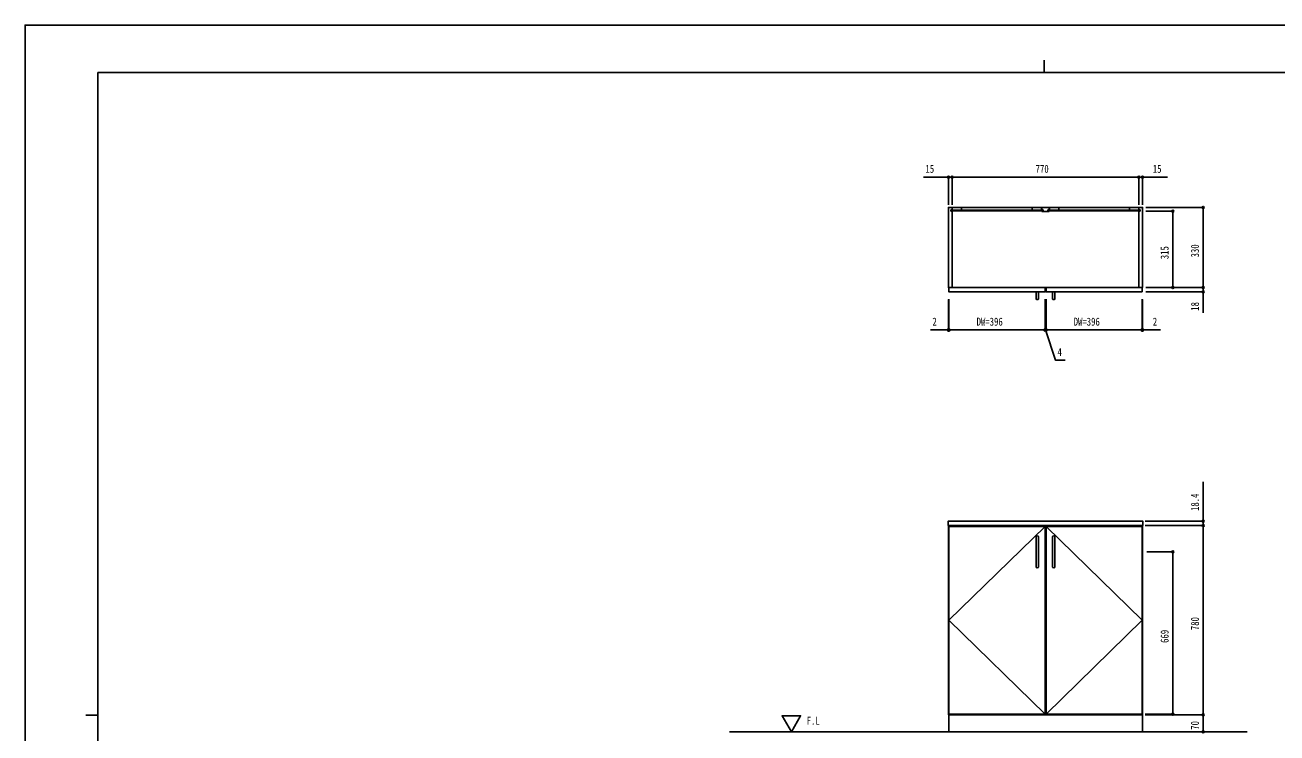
# Model space of a CAD drawing. Units: millimetres, scale not verified. Extents: x -4205 to 4205, y -2970 to 2970.
# Drawn here: x -4205 to 954, y 52 to 2970 of the extents above; entities that cross this region are included whole.
import ezdxf
from ezdxf.enums import TextEntityAlignment as Align

# ---------------------------------------------------------------- set-up
doc = ezdxf.new("R2010")
doc.units = ezdxf.units.MM
doc.header["$LTSCALE"] = 20
for name, color, linetype in [('0-1_USER1', 3, 'Continuous'), ('0-3_YKK_12', 2, 'Continuous'), ('0-4_YKK_13', 4, 'Continuous'), ('0-5_YKK_D', 6, 'Continuous'), ('0-6_YKK_ZWAK', 7, 'Continuous'), ('0-7_YSS_K', 3, 'Continuous')]:
    doc.layers.add(name, color=color, linetype=linetype)
doc.styles.add('ＭＳ ゴシック', font='')
doc.styles.get('ＭＳ ゴシック').set_extended_font_data('MS Gothic')

msp = doc.modelspace()

# ---------------------------------------------------------------- linework, layer by layer
at = {"layer": '0-3_YKK_12'}
for p, q in [((-390.48, 2208), (-384.98, 2208)), ((-390.48, 2203), (-390.48, 2208)), ((-390.48, 2203), (-384.98, 2203)), ((-384.98, 2208), (-384.98, 2218)), ((-384.98, 1888), (-384.98, 2203)), ((-345.98, 2218), (-54.98, 2218)), ((-14.98, 2218), (15.02, 2218)), ((-14.98, 2218), (-14.98, 2208)), ((-14.98, 2208), (-9.48, 2208)), ((-14.98, 2203), (-9.48, 2203)), ((-14.98, 2203), (-14.98, 2202)), ((-14.98, 2202), (-9.48, 2201)), ((-9.48, 2208), (-9.48, 2203)), ((-9.48, 2201), (9.52, 2201)), ((9.52, 2208), (15.02, 2208)), ((9.52, 2208), (9.52, 2203)), ((9.52, 2203), (15.02, 2203)), ((9.52, 2201), (15.02, 2202)), ((15.02, 2218), (15.02, 2208)), ((15.02, 2203), (15.02, 2202)), ((346.02, 2218), (55.02, 2218)), ((385.02, 2218), (385.02, 2208)), ((385.02, 2208), (390.02, 2208)), ((385.02, 2203), (385.02, 1888)), ((385.02, 2203), (390.02, 2203)), ((390.02, 2208), (390.02, 2203))]:
    msp.add_line(p, q, dxfattribs=at)
for points in [[(400.02, 1888), (-399.98, 1888), (-399.98, 2218), (400.02, 2218)], [(-389.98, 2203.5), (-10.98, 2203.5), (-10.98, 2207.5), (-389.98, 2207.5)], [(-384.98, 2207.5), (-345.98, 2207.5), (-345.98, 2218), (-384.98, 2218)], [(-15.98, 2207.5), (-54.98, 2207.5), (-54.98, 2218), (-15.98, 2218)], [(390.02, 2203.5), (11.02, 2203.5), (11.02, 2207.5), (390.02, 2207.5)], [(16.02, 2207.5), (55.02, 2207.5), (55.02, 2218), (16.02, 2218)], [(385.02, 2207.5), (346.02, 2207.5), (346.02, 2218), (385.02, 2218)], [(-1.98, 1870), (-397.98, 1870), (-397.98, 1888), (-1.98, 1888)], [(398.02, 1870), (2.02, 1870), (2.02, 1888), (398.02, 1888)], [(-400.73, 906.6), (400.77, 906.6), (400.77, 925), (-400.73, 925)], [(-399.98, 126.6), (400.02, 126.6), (400.02, 906.6), (-399.98, 906.6)], [(-397.98, 129.6), (-1.98, 129.6), (-1.98, 903.6), (-397.98, 903.6)], [(398.02, 129.6), (2.02, 129.6), (2.02, 903.6), (398.02, 903.6)], [(-398.98, 56.6), (399.02, 56.6), (399.02, 126.6), (-398.98, 126.6)]]:
    msp.add_lwpolyline(points, close=True, dxfattribs=at)
for points in [[(-1.98, 903.6), (-397.98, 516.6), (-1.98, 129.6)], [(2.02, 129.6), (398.02, 516.6), (2.02, 903.6)]]:
    msp.add_lwpolyline(points, dxfattribs=at)
at = {"layer": '0-4_YKK_13'}
for p, q in [((-38.98, 1870), (-28.98, 1870)), ((-38.98, 1842.34), (-38.98, 1870)), ((-28.98, 1842.34), (-28.98, 1870)), ((29.02, 1870), (39.02, 1870)), ((29.02, 1842.34), (29.02, 1870)), ((39.02, 1842.34), (39.02, 1870)), ((-38.98, 859.76), (-38.98, 737.44)), ((-28.98, 859.76), (-28.98, 737.44)), ((29.02, 859.76), (29.02, 737.44)), ((39.02, 859.76), (39.02, 737.44))]:
    msp.add_line(p, q, dxfattribs=at)
for centre, start, end in [((-33.98, 1843.05), 188.0693, 351.9307), ((34.02, 1843.05), 188.0693, 351.9307), ((-33.98, 859.06), 8.0102, 171.9898), ((34.02, 859.06), 8.0102, 171.9898), ((-33.98, 738.15), 188.0102, 351.9898), ((34.02, 738.15), 188.0102, 351.9898)]:
    msp.add_arc(centre, 5.05, start, end, dxfattribs=at)
at = {"layer": '0-5_YKK_D'}
for p, q in [((-399.98, 2343), (-502.78, 2343)), ((-399.98, 2229), (-399.98, 2344)), ((-384.98, 2343), (-399.98, 2343)), ((-384.98, 2229), (-384.98, 2344)), ((-384.98, 2268.68), (-384.98, 2344)), ((385.02, 2343), (-384.98, 2343)), ((-384.98, 2343), (-367.98, 2343)), ((385.02, 2343), (368.02, 2343)), ((385.02, 2229), (385.02, 2344)), ((385.02, 2229), (385.02, 2344)), ((385.02, 2343), (400.02, 2343)), ((400.02, 2229), (400.02, 2344)), ((400.02, 2343), (502.82, 2343)), ((413.03, 2218), (651.02, 2218)), ((413.03, 2203), (526.02, 2203)), ((525.02, 1888), (525.02, 2203)), ((650.02, 2218), (650.02, 1888)), ((413.03, 1888), (651.02, 1888)), ((413.03, 1888), (526.02, 1888)), ((413.03, 1888), (651.02, 1888)), ((413.03, 1870), (651.02, 1870)), ((-399.98, 1838.62), (-399.98, 1712)), ((-397.98, 1839.62), (-397.98, 1712)), ((-397.98, 1838.62), (-397.98, 1712)), ((-1.98, 1839.62), (-1.98, 1712)), ((-1.98, 1839.62), (-1.98, 1712)), ((2.02, 1839.62), (2.02, 1712)), ((2.02, 1839.62), (2.02, 1712)), ((398.02, 1839.62), (398.02, 1712)), ((398.02, 1838.62), (398.02, 1712)), ((400.02, 1838.62), (400.02, 1712)), ((-399.98, 1713), (-473.98, 1713)), ((-397.98, 1713), (-399.98, 1713)), ((-397.98, 1713), (-1.98, 1713)), ((-397.98, 1713), (-380.98, 1713)), ((-1.98, 1713), (-18.98, 1713)), ((2.02, 1713), (-1.98, 1713)), ((2.02, 1713), (-1.98, 1713)), ((2.02, 1713), (19.02, 1713)), ((398.02, 1713), (2.02, 1713)), ((398.02, 1713), (381.02, 1713)), ((398.02, 1713), (400.02, 1713)), ((400.02, 1713), (474.02, 1713)), ((410.02, 925), (651.02, 925)), ((410.77, 906.6), (651.02, 906.6)), ((410.77, 906.6), (651.02, 906.6)), ((650.02, 126.6), (650.02, 906.6)), ((417.02, 798.6), (526.02, 798.6)), ((525.02, 129.6), (525.02, 798.6)), ((410.02, 129.6), (526.02, 129.6)), ((410.02, 126.6), (651.02, 126.6)), ((410.02, 126.6), (651.02, 126.6)), ((650.02, 126.6), (650.02, 56.6))]:
    msp.add_line(p, q, dxfattribs=at)
for points in [[(650.02, 1888), (650.02, 1870), (650.02, 1784.2)], [(0.02, 1713), (41.36, 1588), (81.36, 1588)], [(650.02, 906.6), (650.02, 925), (650.02, 1087.8)]]:
    msp.add_lwpolyline(points, dxfattribs=at)
for centre in [(-399.98, 2343), (-384.98, 2343), (-384.98, 2343), (385.02, 2343), (385.02, 2343), (400.02, 2343), (650.02, 2218), (525.02, 2203), (525.02, 1888), (650.02, 1888), (650.02, 1888), (650.02, 1870), (-399.98, 1713), (-397.98, 1713), (-397.98, 1713), (-1.98, 1713), (-1.98, 1713), (2.02, 1713), (2.02, 1713), (398.02, 1713), (398.02, 1713), (400.02, 1713), (650.02, 925), (650.02, 906.6), (650.02, 906.6), (525.02, 798.6), (525.02, 129.6), (650.02, 126.6), (650.02, 126.6), (650.02, 56.6)]:
    msp.add_circle(centre, 4.25, dxfattribs=at)
at = {"layer": '0-6_YKK_ZWAK'}
for p, q in [((-4.98, 2825), (-4.98, 2775)), ((3895.02, 2775), (-3904.98, 2775)), ((-3904.98, -2525), (-3904.98, 2775)), ((-3954.98, 125), (-3904.98, 125))]:
    msp.add_line(p, q, dxfattribs=at)
msp.add_lwpolyline([(-4205, -2970), (4205, -2970), (4205, 2970), (-4205, 2970)], close=True, dxfattribs=at)
at = {"layer": '0-7_YSS_K'}
msp.add_line((831.38, 56.6), (-1302.26, 56.6), dxfattribs=at)
msp.add_lwpolyline([(-1047.14, 56.6), (-1008.97, 122.71), (-1085.31, 122.71)], close=True, dxfattribs=at)

# ---------------------------------------------------------------- texts
at = {"layer": '0-1_USER1', "style": 'ＭＳ ゴシック', "width": 0.8}
msp.add_text('F.L', height=32.99, dxfattribs=at).set_placement((-984, 76), align=Align.BOTTOM_LEFT)
at = {"layer": '0-5_YKK_D', "style": 'ＭＳ ゴシック', "width": 0.8}
for s, p in [('15', (-494.78, 2351)), ('770', (-40.78, 2351)), ('15', (442.02, 2351)), ('2', (-465.98, 1721)), ('DW=396', (-283.98, 1721)), ('DW=396', (116.02, 1721)), ('2', (442.02, 1721)), ('4', (49.36, 1596))]:
    msp.add_text(s, height=32.99, dxfattribs=at).set_placement(p, align=Align.BOTTOM_LEFT)
for s, p in [('330', (642.02, 2012.2)), ('315', (517.02, 2004.7)), ('18', (642.02, 1792.2)), ('18.4', (642.02, 967)), ('780', (642.02, 475.8)), ('669', (517.02, 423.3)), ('70', (642.02, 65.2))]:
    msp.add_text(s, height=32.99, rotation=90, dxfattribs=at).set_placement(p, align=Align.BOTTOM_LEFT)

doc.saveas('drawing.dxf')
